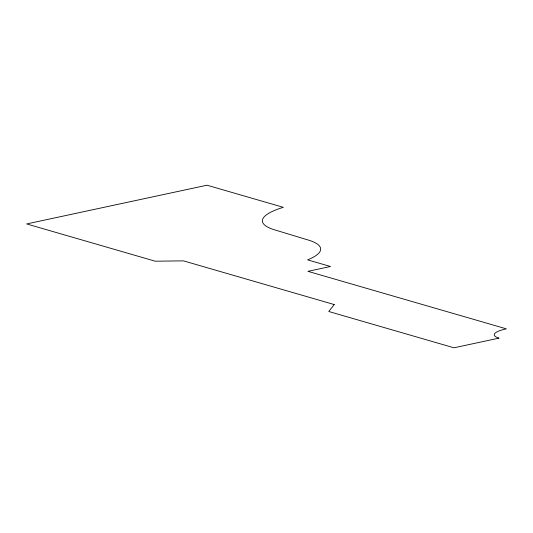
<?xml version="1.0" encoding="UTF-8"?>
<svg xmlns="http://www.w3.org/2000/svg" width="533" height="533" viewBox="0 0 533 533"><rect width="100%" height="100%" fill="white"/><g stroke="black" fill="none" stroke-linecap="round" stroke-linejoin="round"><path stroke-width="0.8" d="M334.244 304.556L328.781 311.505L453.976 347.796L499.068 338.115A26.903 6.283 -3.4 0 1 506.35 328.848L307.947 271.344L330.493 266.5L307.601 259.864A76.745 17.915 -3.4 0 0 306.222 239.437L276.227 230.329A76.725 17.909 -3.4 0 1 283.323 207.324L207.017 185.204L26.65 223.933L155.183 261.19L183.539 260.877L334.244 304.556"/></g></svg>
